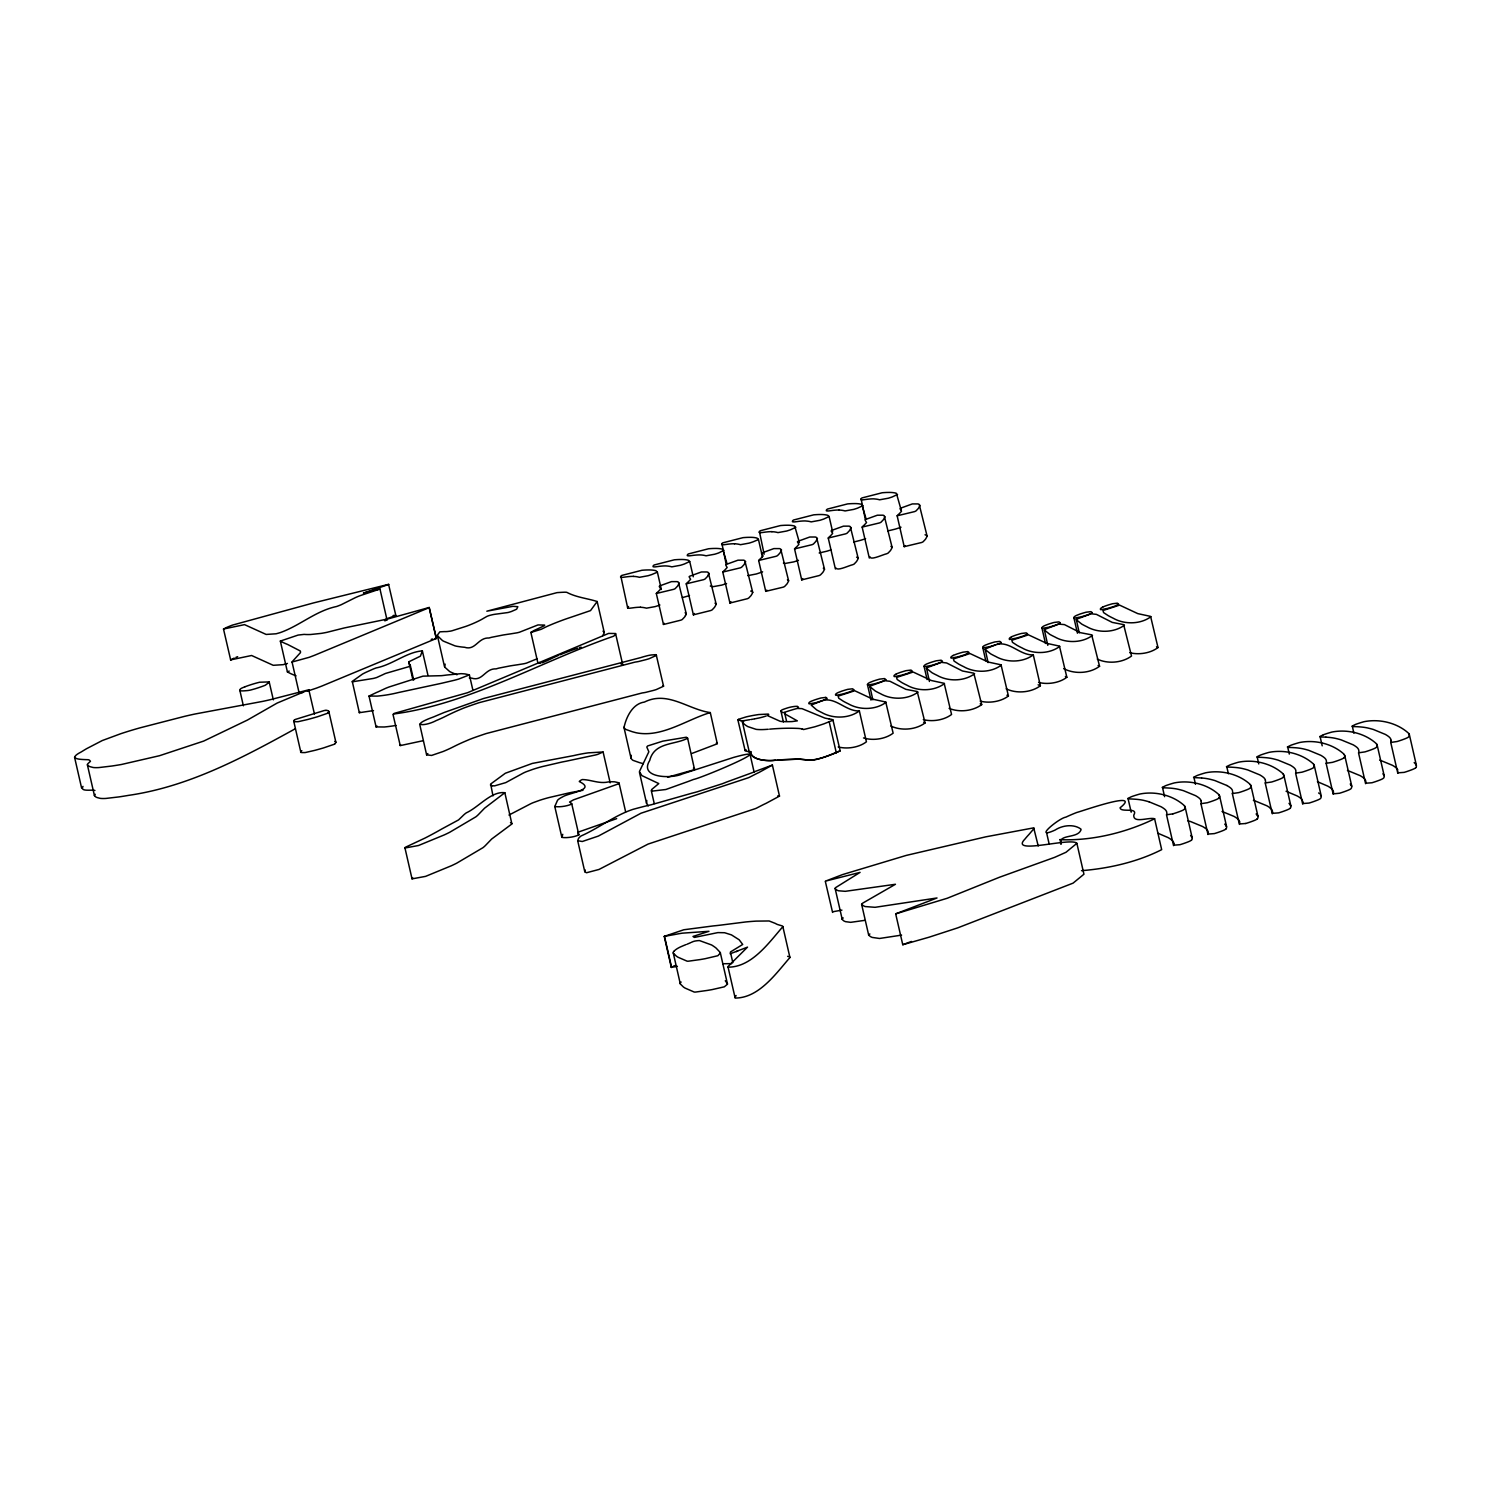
<?xml version="1.0" encoding="UTF-8"?>
<svg xmlns="http://www.w3.org/2000/svg" width="1491" height="1491" viewBox="0 0 1491 1491"><rect width="100%" height="100%" fill="white"/><g stroke="black" fill="none" stroke-linecap="round" stroke-linejoin="round"><path stroke-width="1.5" d="M87.354 764.753L87.578 764.1A17.967 4.678 -12.9 0 1 88.677 762.963L90.466 761.267L89.46 760.168A37.499 9.766 -12.9 0 0 88.304 759.72C81.576 759.422 66.163 759.646 81.353 751.874A218.916 57.031 -12.9 0 1 86.553 748.706L102.283 740.542L120.696 733.74A135.681 35.337 -12.9 0 1 129.605 730.888L132.457 730.031A112.626 29.335 -12.9 0 1 140.266 727.776L184.586 716.351A111.844 29.13 -12.9 0 1 195.153 713.984L262.565 701.404A90.28 23.521 -12.9 0 0 270.579 699.614L308.898 689.755L277.158 703.062L247.431 720.06L203.633 741.102L159.5 755.713L121.423 764.492A118.441 30.864 -12.9 0 1 111.918 766.02L98.928 767.567A22.272 5.796 -12.9 0 1 96.02 767.66L95.2 767.641A17.24 4.492 -12.9 0 1 93.057 767.474L90.112 766.691A45.252 11.798 -12.9 0 1 88.659 766.02L87.41 764.939L94.436 795.616L95.722 796.884A45.252 11.798 -12.9 0 0 97.176 797.573L100.121 798.337A17.24 4.492 -12.9 0 0 102.264 798.505L103.084 798.524A22.272 5.796 -12.9 0 0 105.991 798.43L119 796.902A118.441 30.864 -12.9 0 0 128.506 795.374C188.872 786.652 242.753 757.67 295.311 728.745M94.436 795.616L94.641 794.964A17.967 4.678 -12.9 0 1 95.256 794.274M571.724 803.798L578.843 834.885C574.762 836.954 566.487 838.24 561.865 837.364L554.782 806.501L557.522 800.313A21.88 5.703 -12.9 0 1 558.734 799.195L559.293 798.785A19.644 5.125 -12.9 0 1 562.554 796.921C568.891 792.634 596.81 789.95 579.347 781.601A4.473 1.174 -12.9 0 1 579.626 781.098L580.67 780.352A10.791 2.814 -12.9 0 1 582.254 779.551C590.939 779.644 599.121 784.024 608.216 781.955A16.233 4.231 -12.9 0 1 610.9 781.787L611.869 781.769A27.807 7.25 -12.9 0 1 614.777 781.843L618.84 782.775A9.058 2.367 -12.9 0 1 618.989 783.67L573.513 799.847L569.562 802.046L571.034 803.053A14.109 3.672 -12.9 0 1 571.761 804.003C567.68 806.072 559.423 807.376 554.782 806.501M768.256 729.267L764.846 729.49A31.274 8.145 -12.9 0 1 756.142 729.36L747.83 726.602A150.442 39.195 -12.9 0 1 744.177 724.104L742.369 721.849L744.121 720.656A7.194 1.864 -12.9 0 1 745.295 720.433L745.612 720.377A50.899 13.251 -12.9 0 1 747.587 720.041L749.787 719.687M775.32 760.13C768.163 761.789 749.172 759.553 750.849 751.576M685.506 615.503A63.442 16.531 -12.9 0 0 684.686 616.939L682.263 619.492A7.865 2.05 -12.9 0 1 680.847 620.163L663.476 624.487L656.32 593.493L657.419 592.262A61.597 16.047 -12.9 0 0 658.426 591.424L660.699 588.964L659.227 586.448A4.883 1.267 -12.9 0 1 659.861 585.833L671.509 581.62L677.156 581.62A22.402 5.834 -12.9 0 1 678.386 582.124L686.289 613.845L685.506 615.503M663.402 624.356L664.259 623.313M693.39 614.832L686.233 583.838L687.332 582.608A61.597 16.047 -12.9 0 0 688.339 581.788L690.594 579.309L689.122 576.793A4.883 1.267 -12.9 0 1 689.755 576.197L701.422 571.966L707.051 571.966A22.402 5.834 -12.9 0 1 708.281 572.469L716.183 604.19L715.419 605.849A63.442 16.531 -12.9 0 0 714.58 607.284L712.158 609.856A7.865 2.05 -12.9 0 1 710.76 610.527L693.39 614.832L694.396 613.491M729.938 603.035L722.781 572.059L723.88 570.829A61.597 16.047 -12.9 0 0 724.887 569.991L727.142 567.531L725.688 564.996A4.883 1.267 -12.9 0 1 726.303 564.399L737.97 560.187L743.599 560.169A22.402 5.834 -12.9 0 1 744.829 560.672L752.731 592.412L751.967 594.07A63.442 16.531 -12.9 0 0 751.129 595.487L748.706 598.059A7.865 2.05 -12.9 0 1 747.308 598.73L729.938 603.035L730.944 601.693M758.751 560.597L759.758 559.255A61.597 16.047 -12.9 0 0 760.783 558.417L763.038 555.957L761.566 553.422A4.883 1.267 -12.9 0 1 762.199 552.826L773.848 548.595L779.495 548.595A22.402 5.834 -12.9 0 1 780.725 549.098L788.627 580.819L787.863 582.478A63.442 16.531 -12.9 0 0 787.024 583.913L784.601 586.485A7.865 2.05 -12.9 0 1 783.185 587.156L765.74 591.349L758.658 560.467L776.121 556.273A7.865 2.05 -12.9 0 0 777.519 555.603L779.942 553.049A63.442 16.531 -12.9 0 1 780.762 551.614L781.545 549.955M765.74 591.349L766.84 590.119M801.711 579.887L794.554 548.893L795.654 547.663A61.597 16.047 -12.9 0 0 796.66 546.843L798.915 544.364L797.443 541.848A4.883 1.267 -12.9 0 1 798.076 541.252L809.743 537.021L815.372 537.021A22.402 5.834 -12.9 0 1 816.602 537.524L824.504 569.245L823.74 570.904A63.442 16.531 -12.9 0 0 822.902 572.339L820.479 574.892A7.865 2.05 -12.9 0 1 819.081 575.582L801.711 579.887L802.717 578.545M835.407 569.003L828.25 538.027L829.35 536.797A61.597 16.047 -12.9 0 0 830.357 535.959L832.612 533.498L831.139 530.982A4.883 1.267 -12.9 0 1 831.773 530.367L843.44 526.155L849.069 526.137A22.402 5.834 -12.9 0 1 850.299 526.64L858.201 558.38L857.437 560.038A63.442 16.531 -12.9 0 0 856.598 561.455L854.175 564.027A7.865 2.05 -12.9 0 1 852.777 564.698C848.342 565.704 837.551 571.202 835.948 568.034M869.309 558.063L862.152 527.087L863.252 525.857A61.597 16.047 -12.9 0 0 864.258 525.018L866.532 522.558L865.06 520.042A4.883 1.267 -12.9 0 1 865.693 519.427L877.342 515.215L882.989 515.196A22.402 5.834 -12.9 0 1 884.2 515.7L892.121 547.439L891.338 549.098A63.442 16.531 -12.9 0 0 890.518 550.514L888.096 553.086A7.865 2.05 -12.9 0 1 886.679 553.757C882.616 554.689 870.427 560.579 870.092 556.907M897.153 515.793L898.253 514.563A61.597 16.047 -12.9 0 0 899.259 513.743L901.515 511.264L900.042 508.748A4.883 1.267 -12.9 0 1 900.676 508.151L912.343 503.921L917.971 503.921A22.402 5.834 -12.9 0 1 919.202 504.424L927.104 536.145L926.34 537.804A63.442 16.531 -12.9 0 0 925.501 539.239L923.078 541.792A7.865 2.05 -12.9 0 1 921.68 542.482L904.217 546.657L897.153 515.793L914.598 511.599A7.865 2.05 -12.9 0 0 915.996 510.928L918.419 508.356A63.442 16.531 -12.9 0 1 919.257 506.94L920.022 505.281M904.217 546.657L905.093 545.613M373.477 710.592L359.331 712.698L352.267 681.387L362.518 674.062A47.358 12.338 -12.9 0 1 366.078 672.255L372.899 669.198A29.671 7.735 -12.9 0 1 376.105 667.949C392.245 664.893 406.633 652.014 422.363 650.896L427.917 675.143M359.331 712.698L359.76 711.673M640.478 607.228A20.371 5.312 -12.9 0 0 632.762 607.843L630.413 608.142A5.293 1.379 -12.9 0 1 628.922 608.216L628.587 608.198A3.672 0.951 -12.9 0 1 627.674 607.918L620.834 576.197A9.226 2.404 -12.9 0 1 621.803 575.433L641.913 570.27A39.437 10.269 -12.9 0 1 646.591 569.972L649.237 569.935A27.677 7.213 -12.9 0 1 653.039 570.158L654.829 570.438A19.29 5.032 -12.9 0 1 656.17 570.848L657.084 572.302L651.94 574.482A42.456 11.052 -12.9 0 1 648.063 575.731L639.378 577.315A36.66 9.542 -12.9 0 0 636.992 576.756A27.36 7.12 -12.9 0 0 634.775 576.477L633.321 576.402M689.718 561.511L688.581 560.392A19.29 5.032 -12.9 0 0 687.239 559.982L685.45 559.684A27.677 7.213 -12.9 0 0 681.648 559.479L679.001 559.516A39.437 10.269 -12.9 0 0 674.323 559.815L654.214 564.977A9.226 2.404 -12.9 0 0 653.244 565.741L653.021 566.599A3.672 0.951 -12.9 0 0 653.934 566.878L654.269 566.897A5.293 1.379 -12.9 0 0 655.76 566.822L658.109 566.505A20.371 5.312 -12.9 0 1 665.825 565.909L667.185 566.021A27.36 7.12 -12.9 0 1 669.403 566.3A36.66 9.542 -12.9 0 1 671.789 566.86L680.474 565.275A42.456 11.052 -12.9 0 0 684.35 564.008L689.718 561.511L693.259 576.793M723.974 550.309L718.587 552.975A42.456 11.052 -12.9 0 1 714.711 554.223L706.026 555.808A36.66 9.542 -12.9 0 0 703.64 555.267A27.36 7.12 -12.9 0 0 701.422 554.987L699.969 554.913A20.371 5.312 -12.9 0 0 692.346 555.472L689.998 555.77A5.293 1.379 -12.9 0 1 688.507 555.845L688.171 555.826A3.672 0.951 -12.9 0 1 687.258 555.547L687.481 554.708A9.226 2.404 -12.9 0 1 688.451 553.925L708.56 548.763A39.437 10.269 -12.9 0 1 713.257 548.464L715.885 548.427A27.677 7.213 -12.9 0 1 719.687 548.651L721.495 548.93A19.29 5.032 -12.9 0 1 722.818 549.34L726.993 563.542M726.154 564.101L721.924 543.581A9.226 2.404 -12.9 0 1 722.893 542.817L743.003 537.655A39.437 10.269 -12.9 0 1 747.699 537.356L750.327 537.319A27.677 7.213 -12.9 0 1 754.129 537.524L755.918 537.822A19.29 5.032 -12.9 0 1 757.26 538.232L758.192 539.686L753.03 541.848A42.456 11.052 -12.9 0 1 749.153 543.115L740.468 544.7A36.66 9.542 -12.9 0 0 738.082 544.14A27.36 7.12 -12.9 0 0 735.864 543.861L734.411 543.786M799.418 542.538L794.74 526.137A19.29 5.032 -12.9 0 0 793.398 525.727L791.609 525.447A27.677 7.213 -12.9 0 0 787.807 525.223L785.161 525.261A39.437 10.269 -12.9 0 0 780.483 525.559L760.373 530.721A9.226 2.404 -12.9 0 0 759.404 531.504L764.138 554.223M829.108 516.538L827.952 515.42A19.29 5.032 -12.9 0 0 826.629 515.01L824.84 514.73A27.677 7.213 -12.9 0 0 821.019 514.507L818.391 514.544A39.437 10.269 -12.9 0 0 813.695 514.842L793.585 520.005A9.226 2.404 -12.9 0 0 792.634 520.769L792.411 521.626A3.672 0.951 -12.9 0 0 793.305 521.906L793.659 521.925A5.293 1.379 -12.9 0 0 795.132 521.85L797.499 521.533A20.371 5.312 -12.9 0 1 805.196 520.937L806.556 521.067A27.36 7.12 -12.9 0 1 808.774 521.328A36.66 9.542 -12.9 0 1 811.16 521.887L819.845 520.303A42.456 11.052 -12.9 0 0 823.722 519.054L829.108 516.538L832.649 531.821M866.029 518.682L861.854 504.48A19.29 5.032 -12.9 0 0 860.512 504.088L858.723 503.79A27.677 7.213 -12.9 0 0 854.921 503.585L852.293 503.623A39.437 10.269 -12.9 0 0 847.596 503.902L827.486 509.065A9.226 2.404 -12.9 0 0 826.517 509.847L826.294 510.686A3.672 0.951 -12.9 0 0 827.207 510.966L827.542 510.984A5.293 1.379 -12.9 0 0 829.033 510.91L831.382 510.593A20.371 5.312 -12.9 0 1 839.098 509.997M901.086 509.736L896.408 493.335A19.29 5.032 -12.9 0 0 895.066 492.925L893.277 492.645A27.677 7.213 -12.9 0 0 889.475 492.421L886.847 492.459A39.437 10.269 -12.9 0 0 882.15 492.757L862.04 497.919A9.226 2.404 -12.9 0 0 861.071 498.702L865.302 519.222M840.178 750.868C831.158 755.098 819.845 759.273 810.135 760.205C819.137 760.578 837.867 751.389 840.178 750.868L832.91 719.836A23.539 6.132 -12.9 0 0 830.133 719.091L829.033 718.886M243.368 705.802L239.827 690.203A17.967 4.678 -12.9 0 1 239.921 689.867L240.256 689.215A6.691 1.752 -12.9 0 1 241.579 688.208L244.953 686.736M664.24 936.385L674.417 934.577A45.177 11.779 -12.9 0 1 682.375 933.161L708.971 931.297L692.998 936.46L694.433 937.41L717.879 932.602L724.626 932.732L731.466 934.894L739.182 939.796L742.704 944.455L730.497 951.948L730.18 953.793L747.531 947.12L727.943 966.615L735.156 998.057C758.9 998.075 775.935 973.586 789.932 957.52L782.868 926.656A9.785 2.553 -12.9 0 0 781.34 925.65L777.426 924.476A67.915 17.687 -12.9 0 1 775.413 923.451L769.114 920.972L756.142 921.121A107.52 28.012 -12.9 0 0 745.854 921.941L723.377 924.774A99.207 25.85 -12.9 0 1 713.201 925.93L683.791 929.769L664.24 936.385L671.304 967.398L677.417 966.317M671.304 967.398L672.385 966.615M782.868 926.656C768.871 942.703 751.818 967.212 728.074 967.174M412.895 679.821L408.832 661.799L420.387 656.17L422.363 650.896M94.921 790.435C91.827 789.41 79.414 792.112 82.993 786.391M710.294 712.586C686.922 719.463 661.874 737.933 636.303 732.789A290.447 75.668 -12.9 0 1 632.147 731.671L625.978 729.49A27.938 7.269 -12.9 0 1 625.232 728.931L624.431 728.13A28.049 7.306 -12.9 0 1 624.021 727.515C626.145 717.283 632.538 703.677 644.41 702.075C667.726 690.408 687.891 709.399 710.294 712.586L717.301 743.785L691.824 753.477M872.831 699.819L869.849 686.233L884.759 680.697L889.978 681.275L905.838 689.327L917.207 691.526L925.091 722.93C916.089 729.695 901.589 731.13 890.891 726.042M929.433 681.48L926.451 667.893L941.361 662.358L946.599 662.955L962.44 670.987L973.809 673.187L981.693 704.609C973.194 711.002 959.458 712.717 949.096 708.337M988.104 662.619L985.141 649.032L995.559 644.802M1047.8 645.342L1044.315 629.556L1058.759 624.133L1064.444 624.599L1080.285 632.65L1091.673 634.849L1099.557 666.272C1089.996 673.447 1074.694 674.454 1063.661 668.62M1079.242 632.892L1076.278 619.305L1091.188 613.789L1096.407 614.367L1112.249 622.399L1123.636 624.617L1131.52 656.021C1122.499 662.787 1107.999 664.222 1097.301 659.115M615.653 633.824L615.075 634.942A15.655 4.082 -12.9 0 1 613.435 636.266C540.338 661.613 469.106 704.218 393.307 714.04A4.958 1.286 -12.9 0 1 394.295 713.369L467.634 692.681L608.608 633.414L615.559 633.526L622.735 664.688M687.631 738.213C675.013 745.071 654.325 741.884 649.722 760.485C638.502 778.265 671.901 778.842 682.095 774.034L733.516 757.447C783.781 743.487 701.422 778.078 693.613 779.42A109.477 28.515 -12.9 0 0 688.674 781.303L665.862 789.503L652.219 791.106L651.735 789.466L658.78 783.576L641.875 775.6L639.415 771.592L648.846 751.781L646.796 747.01L647.616 745.966L662.805 741.139L686.345 737.225L687.631 738.213L694.564 769.636L667.577 777.24M646.777 800.481L646.554 803.314L648.212 805.941M860.754 499.261L860.847 499.541A3.672 0.951 -12.9 0 0 861.761 499.82L862.096 499.839A5.293 1.379 -12.9 0 0 863.587 499.765L865.954 499.448A20.371 5.312 -12.9 0 1 873.651 498.851L875.012 498.982A27.36 7.12 -12.9 0 1 877.23 499.261A36.66 9.542 -12.9 0 1 879.615 499.802L888.301 498.218A42.456 11.052 -12.9 0 0 892.177 496.969L897.545 494.453M656.487 655.369L649.107 658.724A49.669 12.934 -12.9 0 1 646.218 659.581L638.558 661.519A13.4 3.485 -12.9 0 1 635.147 662.079L479.058 702.69A176.124 45.886 -12.9 0 0 469.516 705.951L465.844 707.274A48.141 12.543 -12.9 0 0 462.583 708.523L456.619 711.058A135.532 35.299 -12.9 0 0 451.661 713.332A104.705 27.267 -12.9 0 0 448.549 714.823L444.467 716.854A70.152 18.265 -12.9 0 1 436.099 720.619C423.891 727.086 409.224 725.632 433.434 716.985A523.993 136.501 -12.9 0 1 444.15 712.493L483.569 698.496L640.925 657.55A25.31 6.598 -12.9 0 1 643.702 656.692L647.579 655.667A12.934 3.373 -12.9 0 1 651.25 654.978L655.518 654.679A3.933 1.025 -12.9 0 1 656.245 654.884L663.551 686.233L656.189 689.606A49.669 12.934 -12.9 0 1 653.282 690.463L645.622 692.383A13.4 3.485 -12.9 0 1 642.211 692.942L486.122 733.572A176.124 45.886 -12.9 0 0 476.58 736.834L472.908 738.138A48.141 12.543 -12.9 0 0 469.665 739.387L463.701 741.94A135.532 35.299 -12.9 0 0 458.725 744.195A104.705 27.267 -12.9 0 0 455.631 745.686L451.531 747.736A70.152 18.265 -12.9 0 1 443.162 751.483L431.589 755.434L426.612 754.837L419.661 724.104M833.096 720.153L823.889 723.862A126.325 32.914 -12.9 0 1 814.738 726.807L803.779 729.49M631.289 755.285L631.084 758.379A28.049 7.306 -12.9 0 0 631.494 758.994L632.296 759.795A27.938 7.269 -12.9 0 0 633.041 760.354L639.21 762.535A290.447 75.668 -12.9 0 0 643.385 763.672M388.797 584.416L363.375 593.157A64.15 16.718 -12.9 0 1 367.066 592.076L368.37 591.722A68.418 17.817 -12.9 0 1 372.508 590.622L379.981 589.02L360.263 595.617A27.453 7.157 -12.9 0 0 355.119 597.761L341.234 604.712A34.2 8.909 -12.9 0 1 336.575 606.502C315.757 610.863 299.915 625.624 280.345 632.575A36.623 9.542 -12.9 0 1 276.077 633.787L266.144 634.439L244.543 624.636L223.501 629.016L227.154 627.226A48.476 12.636 -12.9 0 1 232.484 625.102L313.296 602.979L388.573 584.342L395.823 615.429L386.001 619.082M1034.176 828.344L1028.92 834.513A276.059 71.922 -12.9 0 0 1024.895 839.135C1008.848 855.536 1071.228 836.898 1076.875 843.328L1083.938 874.211L1073.073 883.138L957.707 927.868L929.042 937.205L902.763 944.716L895.681 913.853L937.019 897.973L875.068 907.311L865.115 906.547A88.137 22.961 -12.9 0 1 863.289 905.671L861.612 904.31L862.767 903.099L895.457 884.275L845.267 891.32L838.482 890.779A49.949 13.009 -12.9 0 1 836.675 889.959L835.146 888.561A9.17 2.386 -12.9 0 1 835.445 887.723L860.083 872.384L825.436 881.144L842.62 874.565L906.286 855.405L985.849 836.824L1033.71 827.859L1038.221 845.975M735.026 997.479L736.069 995.503M1302.873 803.519L1309.079 803.071A33.678 8.778 -12.9 0 0 1317.597 800.071L1318.827 799.53A6.821 1.771 -12.9 0 0 1320.523 798.468L1320.616 798.375A28.105 7.325 -12.9 0 0 1320.616 795.299M1333.345 793.846L1339.589 793.231A33.678 8.778 -12.9 0 0 1348.125 790.23L1349.336 789.69A6.821 1.771 -12.9 0 0 1351.051 788.627L1351.126 788.515A28.105 7.325 -12.9 0 0 1351.144 785.44M395.823 615.429L393.158 615.485M396.01 725.427A37.536 9.785 -12.9 0 1 390.884 726.229L389.17 726.452A48.532 12.636 -12.9 0 1 384.231 726.993L376.086 726.918L369.022 696.055L376.44 692.532A29.652 7.716 -12.9 0 0 379.497 691.19L385.74 688.302A33.193 8.648 -12.9 0 1 389.263 686.922L422.997 676.15L441.355 675.684A39.381 10.251 -12.9 0 0 446.517 675.05L460.98 673.671A64.803 16.886 -12.9 0 1 465.155 673.951L469.385 674.883L472.927 690.314M376.086 726.918L377.093 726.098M901.589 935.118L879.522 938.473L872.179 937.41A88.137 22.961 -12.9 0 1 870.371 936.534L868.694 935.174L869.849 933.962M1415.76 767.679L1415.649 767.772A6.821 1.771 -12.9 0 1 1413.971 768.834L1412.741 769.375A33.678 8.778 -12.9 0 1 1404.187 772.375L1398.018 772.823A51.011 13.289 -12.9 0 0 1398.129 772.021M795.877 527.274L790.51 529.771A42.456 11.052 -12.9 0 1 786.633 531.038L777.948 532.604A36.66 9.542 -12.9 0 0 775.562 532.063A27.36 7.12 -12.9 0 0 773.344 531.784L771.891 531.709M862.991 505.617L857.623 508.114A42.456 11.052 -12.9 0 1 853.747 509.382L845.062 510.947A36.66 9.542 -12.9 0 0 842.676 510.407A27.36 7.12 -12.9 0 0 840.458 510.127L839.004 510.052M585.162 869.924L584.882 871.974L586.559 872.738L598.991 869.458L648.1 844.074L754.949 808.774A9.002 2.348 -12.9 0 0 756.403 808.197L762.516 805.047A59.211 15.432 -12.9 0 1 766.094 803.332L779.495 796.119L772.394 765.069L755.266 771.425A34.461 8.983 -12.9 0 1 752.042 772.767L726.378 782.123A44.786 11.667 -12.9 0 1 722.166 783.781L697.21 791.796A51.868 13.512 -12.9 0 1 691.749 793.249L651.157 804.786A62.957 16.401 -12.9 0 0 643.926 806.463L639.453 807.619A127.741 33.268 -12.9 0 0 632.948 809.371C614.534 815.428 599.047 828.045 581.099 835.948A33.846 8.816 -12.9 0 0 578.564 838.371L577.688 840.7L584.752 871.583M562.759 834.308L561.865 837.364M1191.514 840.011L1191.402 840.123A6.821 1.771 -12.9 0 1 1189.725 841.185L1188.495 841.725A33.678 8.778 -12.9 0 1 1179.94 844.707L1173.771 845.173A51.011 13.289 -12.9 0 0 1173.79 843.533M1225.956 828.903L1225.844 829.015A6.821 1.771 -12.9 0 1 1224.167 830.077L1222.937 830.617A33.678 8.778 -12.9 0 1 1214.382 833.599L1208.213 834.065A51.011 13.289 -12.9 0 0 1208.232 832.425L1208.101 831.736A66.405 17.296 -12.9 0 0 1205.995 828.754L1204.933 827.99A193.905 50.508 -12.9 0 0 1202.603 826.517L1190.638 821.578A193.905 50.508 -12.9 0 0 1187.656 820.74M1245.805 823.498L1239.599 823.945A51.011 13.289 -12.9 0 0 1239.617 822.286L1239.506 821.597M1290.218 808.178L1290.125 808.271A6.821 1.771 -12.9 0 1 1288.448 809.333L1287.218 809.874A33.678 8.778 -12.9 0 1 1278.663 812.875L1272.494 813.322A51.011 13.289 -12.9 0 0 1272.494 811.682L1272.382 810.992A66.405 17.296 -12.9 0 0 1270.276 808.029M1383.555 774.985A28.105 7.325 -12.9 0 1 1383.685 778.041L1383.443 778.172A6.821 1.771 -12.9 0 1 1381.766 779.234L1380.536 779.774A33.678 8.778 -12.9 0 1 1371.981 782.756L1365.812 783.222A51.011 13.289 -12.9 0 0 1365.812 781.582L1365.7 780.893A66.405 17.296 -12.9 0 0 1363.594 777.911L1362.532 777.146A193.905 50.508 -12.9 0 0 1360.202 775.674L1348.218 770.735A193.905 50.508 -12.9 0 0 1347.454 770.512M1397.812 773.307L1390.749 742.443A44.078 11.481 -12.9 0 0 1390.917 740.319M1076.875 843.328L1066.009 852.274L1054.752 857.306L999.38 877.286L947.251 898.253L895.681 913.853M296.057 675.852L294.678 675.311A303.474 79.06 -12.9 0 1 290.521 673.541L287.409 671.938L280.345 641.074L298.107 635.073L304.145 634.383A28.478 7.418 -12.9 0 0 306.829 634.532A32.821 8.555 -12.9 0 0 310.687 634.495L321.124 633.395A37.405 9.747 -12.9 0 0 326.995 632.314L342.035 628.512A18.6 4.846 -12.9 0 1 345.987 627.599L387.772 618.97L429.184 607.489L436.378 638.465L321.944 686.028A223.93 58.335 -12.9 0 1 316.26 688.19L307.221 691.19M287.409 671.938L289.198 671.062M540.599 663.234L537.953 663.327L539.034 662.451M492.981 795.877L490.669 784.024L505.337 773.251L532.287 763.429L573.569 755.62A44.842 11.686 -12.9 0 1 588.181 752.862L603.11 751.967L597.723 754.371A23.111 6.02 -12.9 0 1 595.412 755.005L565.648 761.323A64.467 16.792 -12.9 0 0 561.697 762.087L541.792 766.709A45.96 11.965 -12.9 0 0 532.902 769.337L526.155 771.779A22.794 5.945 -12.9 0 0 523.416 773.009L505.766 782.607L494.621 785.85A12.524 3.262 -12.9 0 1 492.384 785.738M445.138 664.11L444.691 667.073L449.574 671.472A70.096 18.265 -12.9 0 0 451.083 672.255L457.01 674.752M708.355 574.986L709.12 573.327M740.487 720.563L739.275 720.265A33.398 8.704 -12.9 0 1 738.343 719.985L738.418 719.333M744.904 750.495L746.245 749.954M602.662 635.688L604.321 632.762L597.164 601.525C587.752 598.431 576.346 597.444 566.748 592.318A11.425 2.982 -12.9 0 0 564.567 592.207L562.014 592.318A99.897 26.018 -12.9 0 0 557.019 592.635L486.83 611.198L512.997 606.315L517.843 606.688L516.65 609.204L511.469 611.478A17.706 4.603 -12.9 0 1 508.021 612.521L496.95 614.012A13.065 3.411 -12.9 0 0 492.291 614.758L489.533 615.448A7.38 1.92 -12.9 0 0 486.998 616.361L483.811 618.169A47.041 12.263 -12.9 0 1 477.101 621.728L476.114 622.194A66.834 17.407 -12.9 0 1 471.92 624.039L468.919 625.251A35.188 9.17 -12.9 0 1 465.341 626.555L452.183 630.73A6.523 1.696 -12.9 0 1 450.282 631.159L447.375 631.532A12.748 3.317 -12.9 0 1 444.448 631.606L439.864 631.83L437.329 635.222L444.486 666.589M673.783 951.407L673.615 951.612A15.637 4.082 -12.9 0 0 673.187 952.637L680.306 983.93L683.437 987.023A253.433 66.014 -12.9 0 0 685.077 988.086L694.191 992.037A6.896 1.789 -12.9 0 0 695.626 992.055L707.237 990.434A108.47 28.254 -12.9 0 0 712.232 989.577L724.328 986.818L727.496 984.172L720.265 952.488L716.053 948.034A328.56 85.583 -12.9 0 0 711.617 944.977L699.503 940.579A8.014 2.087 -12.9 0 0 698.198 940.635A11.443 2.982 -12.9 0 0 697.043 940.746L695.384 940.989A3.988 1.044 -12.9 0 0 693.035 941.622L691.414 942.331M1184.432 809.147L1184.339 809.259A6.821 1.771 -12.9 0 1 1182.661 810.321L1181.431 810.862A33.678 8.778 -12.9 0 1 1172.877 813.844M1218.781 798.132L1218.874 798.039A6.821 1.771 -12.9 0 1 1217.085 799.213L1215.855 799.754A33.678 8.778 -12.9 0 1 1207.319 802.736L1200.945 803.686A44.078 11.481 -12.9 0 0 1201.112 801.562L1201.038 800.872M1257.248 818.876L1257.342 818.783A6.821 1.771 -12.9 0 1 1255.552 819.957L1254.322 820.497A33.678 8.778 -12.9 0 1 1245.786 823.479M1313.534 767.492L1313.441 767.604A6.821 1.771 -12.9 0 1 1311.763 768.666L1310.533 769.207A33.678 8.778 -12.9 0 1 1301.978 772.189L1295.604 773.139L1302.668 804.003M1344.062 757.652L1343.969 757.745A6.821 1.771 -12.9 0 1 1342.273 758.826L1341.043 759.366A33.678 8.778 -12.9 0 1 1332.488 762.348L1326.114 763.28L1333.196 794.163M1376.473 747.196L1376.379 747.289A6.821 1.771 -12.9 0 1 1374.683 748.37L1373.453 748.911A33.678 8.778 -12.9 0 1 1364.917 751.893L1358.525 752.825L1365.607 783.707M843.198 917.916L842.508 918.586A9.17 2.386 -12.9 0 0 842.229 919.425L843.738 920.842A49.949 13.009 -12.9 0 0 845.546 921.662L850.69 922.333L864.482 920.394M832.761 911.765L841.912 910.125M328.15 712.698L328.001 712.81A6.076 1.584 -12.9 0 1 326.902 713.499L317.583 716.724A107.128 27.9 -12.9 0 1 307.873 719.445L298.48 721.625A4.697 1.23 -12.9 0 1 297.343 721.719L295.255 721.719A4.846 1.267 -12.9 0 1 293.839 721.364A6.933 1.808 -12.9 0 1 294.603 719.892M300.604 752.34A8.648 2.255 -12.9 0 0 303.586 752.564L304.425 752.582A4.697 1.23 -12.9 0 0 305.543 752.489L314.936 750.327A109.197 28.441 -12.9 0 0 323.472 747.942L333.984 744.363A6.076 1.584 -12.9 0 0 335.084 743.692L335.214 743.562M786.577 721.29L784.564 712.474L785.459 714.226L797.331 720.861L792.075 721.569A72.015 18.768 -12.9 0 1 785.105 721.663L782.719 721.588A22.365 5.834 -12.9 0 1 780.166 721.29L767.511 715.605A4.063 1.062 -12.9 0 0 768.256 715.158A4.995 1.305 -12.9 0 0 768.238 714.077L758.733 714.543A53.266 13.866 -12.9 0 0 751.688 715.717L747.811 716.519A10.381 2.702 -12.9 0 0 745.649 717.059L738.846 719.184M412.765 877.882L412.429 878.143A6.225 1.621 -12.9 0 0 412.038 878.87L425.587 876.373L451.438 865.731A103.401 26.931 -12.9 0 0 456.712 863.177L482.972 847.671A60.33 15.711 -12.9 0 0 485.619 845.304L491.657 839.042L511.898 823.964L504.834 792.727C491.247 790.957 478.835 807.134 466.292 812.856A49.483 12.897 -12.9 0 0 464.689 814.086A58.988 15.357 -12.9 0 0 463.906 814.776A50.247 13.084 -12.9 0 0 462.62 816.024L458.557 819.92L441.616 829.071A285.321 74.326 -12.9 0 1 437.143 831.605A347.999 90.653 -12.9 0 1 425.196 837.979L405.366 847.279A6.225 1.621 -12.9 0 0 404.974 848.006L412.038 878.87M287.428 663.439A36.623 9.542 -12.9 0 1 283.141 664.669L273.226 665.303L251.606 655.5L230.565 659.898L234.236 658.09M429.296 607.601L314.881 655.145A223.93 58.335 -12.9 0 1 309.196 657.307L291.845 662.079L300.436 652.667A35.15 9.151 -12.9 0 0 300.231 650.952L287.614 644.447A303.474 79.06 -12.9 0 1 283.439 642.658L280.345 641.074M1060.865 844.092C1057.79 834.047 1076.502 838.632 1080.584 830.729A23.278 6.057 -12.9 0 0 1080.956 829.126C1073.949 823.796 1062.431 825.194 1055.181 830.021C1032.089 840.458 1058.927 818.037 1065.841 817.161A73.003 19.01 -12.9 0 1 1076.8 812.465C1081.534 811.365 1143.075 789.447 1120.095 807.768C1120.542 813.042 1138.826 806.65 1133.775 815.148C1133.067 823.852 1149.095 816.919 1154.612 818.764L1161.675 849.646C1137.54 861.928 1108.875 868.508 1081.515 870.669M427.842 753.551L426.612 754.837M577.781 832.276L616.659 818.652M902.763 944.716L911.467 941.455M537.263 658.742L526.547 663.085A10.642 2.777 -12.9 0 1 523.807 663.756L517.47 664.781A158.941 41.394 -12.9 0 0 510.22 665.881L498.553 668.173A52.241 13.605 -12.9 0 0 496.093 668.881C485.004 668.285 482.693 681.76 471.715 678.144A103.83 27.043 -12.9 0 1 469.292 677.92M548.148 660.215L546.079 661.165M896.333 673.913L899.874 672.553A33.678 8.778 -12.9 0 1 906.099 670.652L910.889 670.093A21.75 5.666 -12.9 0 1 912.194 671.118L907.889 673.261A62.473 16.271 -12.9 0 1 901.104 675.311L894.376 676.634A8.07 2.106 -12.9 0 1 896.426 673.913M953.178 655.425L956.737 654.064A33.678 8.778 -12.9 0 1 962.962 652.182L967.734 651.604A21.75 5.666 -12.9 0 1 969.038 652.629L964.752 654.773A62.473 16.271 -12.9 0 1 957.967 656.823L951.221 658.165A8.07 2.106 -12.9 0 1 953.289 655.444M1011.606 636.713L1015.147 635.352A33.678 8.778 -12.9 0 1 1021.391 633.47L1026.162 632.892A21.75 5.666 -12.9 0 1 1027.467 633.917M1102.762 606.986L1106.303 605.644A33.678 8.778 -12.9 0 1 1112.528 603.743L1117.318 603.184A21.75 5.666 -12.9 0 1 1118.604 604.209L1114.317 606.352A62.473 16.271 -12.9 0 1 1107.533 608.403L1100.787 609.726A8.07 2.106 -12.9 0 1 1102.855 607.005M736.368 951.612L737.71 950.997M750.402 751.744C751.65 761.062 769.542 761.342 778.134 759.907M545.016 661.631L542.109 662.787M558.696 655.313L555.211 656.804A37.461 9.766 -12.9 0 0 552.863 657.904L550.794 658.929A77.178 20.11 -12.9 0 1 549.117 659.749M673.503 966.131L675.032 965.497M687.016 944.213L687.985 943.822A29.298 7.623 -12.9 0 0 690.873 942.573M685.953 944.642L685.394 944.847A75.426 19.644 -12.9 0 0 683.679 945.536L680.269 947.009A24.993 6.504 -12.9 0 0 673.876 951.388M508.971 815.055L530.479 803.873A22.794 5.945 -12.9 0 1 533.238 802.643L539.966 800.201A45.96 11.965 -12.9 0 1 548.856 797.592L568.761 792.97A64.467 16.792 -12.9 0 1 572.712 792.187L582.981 790.286M762.609 571.817L760.093 572.73A42.456 11.052 -12.9 0 1 756.217 573.998L747.774 575.638M1323.356 734.765L1319.759 736.573L1321.492 737.001A51.011 13.289 -12.9 0 1 1325.928 737.169M900.993 527.218L899.241 527.833A42.456 11.052 -12.9 0 1 895.364 529.1L887.89 530.908M659.898 605.029L659.003 605.346A42.456 11.052 -12.9 0 1 655.127 606.613L646.442 608.179A36.66 9.542 -12.9 0 0 644.056 607.638A27.36 7.12 -12.9 0 0 641.838 607.359L640.385 607.284M726.564 583.521L725.651 583.838A42.456 11.052 -12.9 0 1 721.774 585.106L713.108 586.671A36.66 9.542 -12.9 0 0 710.704 586.131A27.36 7.12 -12.9 0 0 710.294 586.056M798.468 560.318L797.573 560.635A42.456 11.052 -12.9 0 1 793.697 561.902L785.011 563.468A36.66 9.542 -12.9 0 0 783.409 563.076M865.6 538.661L864.687 538.978A42.456 11.052 -12.9 0 1 860.81 540.245L853.653 542.053M384.79 620.834L387.026 619.976L379.981 589.02M825.753 697.415L820.963 697.993A33.678 8.778 -12.9 0 0 814.738 699.894L811.197 701.236A8.07 2.106 -12.9 0 0 809.203 703.92L815.968 702.652A62.473 16.271 -12.9 0 0 822.752 700.602L827.132 698.515A21.75 5.666 -12.9 0 0 825.772 697.415M766.225 715.997L765.983 716.071A25.832 6.728 -12.9 0 1 761.957 717.264A19.327 5.032 -12.9 0 1 759.199 717.954L754.986 718.792M579.421 647.69L581.099 647.15M996.901 644.392C1009.798 641.037 1020.068 655.5 1033.3 654.884L1040.383 685.748C1031.362 692.514 1016.862 693.949 1006.164 688.842M822.939 700.435C835.836 697.08 846.105 711.542 859.356 710.927L866.42 741.791C859.226 747.382 847.466 749.358 838.184 746.935M822.286 700.64L811.179 705.094L816.639 709.884A389.561 101.481 -12.9 0 0 821.69 712.493C833.096 719.035 849.218 718.569 859.356 710.927M1172.895 813.862L1166.502 814.794L1173.566 845.658M422.661 740.803L400.24 745.612L393.046 714.599M796.977 708.505L794.013 709.325A58.093 15.134 -12.9 0 0 786.95 711.505A6.989 1.826 -12.9 0 0 784.378 712.456L782.887 712.642A22.514 5.871 -12.9 0 1 782.477 712.418L781.228 711.356A28.124 7.325 -12.9 0 1 780.93 711.039L783.371 721.924M682.431 597.593L687.537 596.158A42.456 11.052 -12.9 0 0 689.494 595.524M301.76 692.663L303.027 692.364M431.197 639.341L432.614 639.005M384.548 620.293L386.784 619.883M754.334 718.923L753.794 719.016A66.815 17.407 -12.9 0 1 751.52 719.408L750.942 719.501M434.906 638.539L436.378 638.465M777.668 795.952L779.495 796.119M722.781 963.745L731.69 963.615M744.065 720.675L742.891 720.768A5.629 1.472 -12.9 0 1 741.12 720.693A17.724 4.622 -12.9 0 1 740.487 720.563M750.607 751.594L750.234 751.632A5.33 1.379 -12.9 0 1 748.501 751.632L746.525 751.184A27.975 7.287 -12.9 0 1 745.165 750.774L737.821 719.65M769.654 729.155L772.524 728.913A106.662 27.789 -12.9 0 1 796.287 728.354L796.902 728.372A26.558 6.915 -12.9 0 1 802.251 729.006M777.426 759.963L798.244 759.105L810.135 760.205L799.847 759.124L778.861 759.851M1408.976 733.647C1397.477 722.855 1379.529 718.587 1364.097 721.681A34.554 9.002 -12.9 0 0 1355.599 724.384L1351.983 726.173L1353.698 726.602A51.011 13.289 -12.9 0 1 1358.133 726.769L1359.96 726.9A66.405 17.296 -12.9 0 1 1367.732 727.981L1369.689 728.465A193.905 50.508 -12.9 0 1 1373.36 729.472L1385.344 734.411A184.549 48.066 -12.9 0 1 1388.065 736.144L1388.401 736.405A68.605 17.873 -12.9 0 1 1390.935 739.611L1390.991 740.3M1344.36 754.502C1332.861 743.711 1314.894 739.424 1299.481 742.537A34.554 9.002 -12.9 0 0 1290.964 745.22L1287.348 747.028L1289.081 747.457A51.011 13.289 -12.9 0 1 1293.517 747.625L1295.344 747.736A66.405 17.296 -12.9 0 1 1303.115 748.836L1305.072 749.302A193.905 50.508 -12.9 0 1 1308.744 750.327L1320.728 755.266A184.549 48.066 -12.9 0 1 1323.449 756.999L1323.784 757.26A68.605 17.873 -12.9 0 1 1326.3 760.447L1326.375 761.155A44.078 11.481 -12.9 0 1 1326.226 763.262M1313.832 764.343C1302.333 753.551 1284.385 749.283 1268.953 752.377A34.554 9.002 -12.9 0 0 1260.454 755.08L1256.838 756.869L1258.553 757.298A51.011 13.289 -12.9 0 1 1262.989 757.465L1264.815 757.596A66.405 17.296 -12.9 0 1 1272.587 758.677L1274.544 759.161A193.905 50.508 -12.9 0 1 1278.216 760.168L1290.2 765.107A184.549 48.066 -12.9 0 1 1292.921 766.84L1293.256 767.101A68.605 17.873 -12.9 0 1 1295.791 770.307M1283.453 774.146C1271.953 763.355 1253.987 759.087 1238.574 762.181A34.554 9.002 -12.9 0 0 1230.075 764.883L1226.441 766.672L1228.174 767.101A51.011 13.289 -12.9 0 1 1232.61 767.269L1234.436 767.399A66.405 17.296 -12.9 0 1 1242.208 768.48L1244.165 768.965A193.905 50.508 -12.9 0 1 1247.837 769.971L1259.82 774.91A184.549 48.066 -12.9 0 1 1262.542 776.643L1262.877 776.904A68.605 17.873 -12.9 0 1 1265.393 780.11M1250.576 784.751C1239.077 773.978 1221.11 769.691 1205.697 772.785A34.554 9.002 -12.9 0 0 1197.18 775.488L1193.564 777.296L1195.297 777.706A51.011 13.289 -12.9 0 1 1199.733 777.892L1201.56 778.004M1219.172 794.889C1207.673 784.098 1189.725 779.812 1174.293 782.924A34.554 9.002 -12.9 0 0 1165.794 785.608L1162.179 787.416L1163.893 787.844A51.011 13.289 -12.9 0 1 1168.329 788.012L1170.155 788.124A66.405 17.296 -12.9 0 1 1177.927 789.224L1179.884 789.708A193.905 50.508 -12.9 0 1 1183.556 790.715L1195.54 795.654A184.549 48.066 -12.9 0 1 1198.261 797.387L1198.596 797.648A68.605 17.873 -12.9 0 1 1201.131 800.835M1184.73 805.997C1173.231 795.206 1155.283 790.92 1139.851 794.032A34.554 9.002 -12.9 0 0 1131.352 796.734L1127.736 798.524L1129.451 798.952A51.011 13.289 -12.9 0 1 1133.887 799.12L1135.713 799.251A66.405 17.296 -12.9 0 1 1143.485 800.332L1145.442 800.816A193.905 50.508 -12.9 0 1 1149.114 801.823M819.174 552.975L826.927 551.185A42.456 11.052 -12.9 0 0 830.804 549.918M1325.946 737.15L1327.754 737.281A66.405 17.296 -12.9 0 1 1335.526 738.38L1337.483 738.846A193.905 50.508 -12.9 0 1 1341.155 739.871L1353.138 744.81A184.549 48.066 -12.9 0 1 1355.859 746.544L1356.195 746.805A68.605 17.873 -12.9 0 1 1358.711 749.992L1358.786 750.7A44.078 11.481 -12.9 0 1 1358.636 752.806M620.703 663.775L622.381 664.147M492.384 785.738L490.968 785.366A7.995 2.087 -12.9 0 1 490.446 784.844M828.791 718.848L827.207 718.569A49.352 12.86 -12.9 0 1 824.728 718.028L801.972 708.635L797.35 708.43L798.486 707.405A9.729 2.535 -12.9 0 0 797.555 706.604L797.163 706.492M716.295 743.133L717.357 743.45M1009.556 639.415L1016.396 638.111A62.473 16.271 -12.9 0 0 1023.18 636.061L1027.56 633.973M693.408 768.107L694.694 769.076M787.639 956.346L788.422 956.514A9.785 2.553 -12.9 0 1 789.932 957.52M1038.109 684.816L1040.383 685.748M1129.749 652.704C1139.031 655.108 1150.791 653.133 1157.985 647.541L1150.605 616.398L1137.801 613.621L1119.592 605.122L1102.949 610.527L1103.62 612.615L1108.204 615.634A389.561 101.481 -12.9 0 0 1113.255 618.243C1124.661 624.785 1140.783 624.319 1150.922 616.678M1038.593 682.412C1047.893 684.835 1059.654 682.841 1066.848 677.268L1059.449 646.106L1046.663 643.329L1028.436 634.831L1011.811 640.254L1012.482 642.341L1017.067 645.342A389.561 101.481 -12.9 0 0 1022.118 647.951C1033.524 654.512 1049.645 654.027 1059.766 646.404M980.183 701.124C989.465 703.547 1001.225 701.553 1008.419 695.98L1001.039 664.818L988.235 662.06L970.007 653.543L953.383 658.966L954.054 661.053L958.638 664.073A389.561 101.481 -12.9 0 0 963.689 666.663C975.095 673.224 991.217 672.758 1001.337 665.116M923.32 719.613C932.602 722.017 944.362 720.041 951.556 714.469L944.176 683.307L931.372 680.53L913.163 672.031L896.52 677.436L897.209 679.523L901.775 682.543A389.561 101.481 -12.9 0 0 906.845 685.152C918.232 691.694 934.354 691.228 944.493 683.586M863.513 737.933C873.167 740.952 885.524 738.996 893.128 733.181L885.747 702.019L872.962 699.242L854.734 690.743L838.091 696.148L838.781 698.254L843.366 701.255A389.561 101.481 -12.9 0 0 848.416 703.864C859.804 710.424 875.925 709.94 886.064 702.317M1009.649 639.453L1009.761 639.471A8.07 2.106 -12.9 0 1 1011.718 636.713M1222.024 811.458L1234.008 816.397A193.905 50.508 -12.9 0 1 1236.337 817.851L1237.381 818.634A66.405 17.296 -12.9 0 1 1239.561 821.597M1149.114 801.823L1161.098 806.761A184.549 48.066 -12.9 0 1 1163.819 808.495L1164.154 808.756A68.605 17.873 -12.9 0 1 1166.689 811.961L1166.745 812.651A44.078 11.481 -12.9 0 1 1166.596 814.776M510.481 822.603L511.898 823.591M1286.081 791.274L1297.263 795.989A193.905 50.508 -12.9 0 1 1299.612 797.443L1300.655 798.225A66.405 17.296 -12.9 0 1 1302.389 800.127M802.139 729.062L802.661 729.229A14.481 3.765 -12.9 0 0 803.612 729.472M1317.41 781.694L1327.791 786.13A193.905 50.508 -12.9 0 1 1330.121 787.602L1331.165 788.366A66.405 17.296 -12.9 0 1 1333.345 791.33L1333.439 792.019A51.011 13.289 -12.9 0 1 1333.439 793.678M1157.78 833.189L1168.161 837.625A193.905 50.508 -12.9 0 1 1170.51 839.098L1171.553 839.88A66.405 17.296 -12.9 0 1 1173.734 842.825L1173.808 843.515M1156.494 646.796L1157.985 647.541M1098.066 665.508L1099.557 666.272M1065.357 676.523L1066.848 677.268M1006.928 695.235L1008.419 695.98M980.221 703.845L981.693 704.609M923.619 722.184L925.091 722.93M437.422 635.725L442.51 640.59A70.096 18.265 -12.9 0 0 444.02 641.391L454.811 645.789A49.799 12.972 -12.9 0 0 457.197 646.349L461.073 646.926A103.83 27.043 -12.9 0 0 464.652 647.28C475.61 650.877 477.94 637.421 489.011 637.999A52.241 13.605 -12.9 0 1 491.471 637.309L503.157 634.998A158.941 41.394 -12.9 0 1 510.407 633.899L516.725 632.874A10.642 2.777 -12.9 0 0 519.483 632.221L537.971 624.934L544.625 625.083A4.343 1.137 -12.9 0 1 544.345 625.661L538.046 628.68A45.047 11.742 -12.9 0 0 533.536 630.768L530.889 632.464L541.084 629.332A77.178 20.11 -12.9 0 0 543.73 628.046L545.799 627.021A37.461 9.766 -12.9 0 1 548.148 625.922L553.049 623.853A124.648 32.467 -12.9 0 1 559.46 621.337L562.741 620.107A78.911 20.557 -12.9 0 1 570.718 617.349L590.529 610.602L597.164 601.525M1390.749 742.443L1397.142 741.512A33.678 8.778 -12.9 0 0 1405.678 738.511L1406.889 737.97A6.821 1.771 -12.9 0 0 1408.604 736.908L1408.678 736.796A28.105 7.325 -12.9 0 0 1408.697 733.74M1265.356 780.296L1265.468 780.799A44.078 11.481 -12.9 0 1 1265.319 782.924L1271.618 782.011A33.678 8.778 -12.9 0 0 1280.135 779.01L1281.365 778.47A6.821 1.771 -12.9 0 0 1283.08 777.407L1283.155 777.296A28.105 7.325 -12.9 0 0 1283.173 774.239M1232.517 791.423A44.078 11.481 -12.9 0 1 1232.442 793.529L1238.741 792.616A33.678 8.778 -12.9 0 0 1247.259 789.615L1248.489 789.074A6.821 1.771 -12.9 0 0 1250.203 788.012L1250.278 787.9A28.105 7.325 -12.9 0 0 1250.278 784.844M825.343 881.461L832.574 912.417M352.249 681.816L373.235 678.461A15.805 4.119 -12.9 0 0 376.664 677.529L383.616 674.342A7.25 1.882 -12.9 0 1 385.815 673.354L408.683 666.719A8.387 2.181 -12.9 0 0 409.857 665.75L408.851 662.19M577.818 833.786L578.098 833.935A14.109 3.672 -12.9 0 1 578.825 834.885M1226.925 785.515L1214.96 780.594A193.905 50.508 -12.9 0 0 1211.288 779.569L1209.313 779.103A66.405 17.296 -12.9 0 0 1201.597 777.985M603.016 631.122L604.246 632.389M1270.257 808.029L1269.214 807.246A193.905 50.508 -12.9 0 0 1266.884 805.792L1254.9 800.853A193.905 50.508 -12.9 0 0 1253.391 800.406M1318.622 792.951L1319.703 793.846M1414.158 762.572L1416.04 764.529M1288.988 803.369L1290.516 805.028M1256.112 813.974L1257.64 815.633M1224.707 824.113L1226.236 825.753M530.889 632.464L537.953 663.327M1350.212 784.005L1351.424 785.366M1190.601 835.5L1191.812 836.88M725.278 980.743L727.459 983.78M1382.921 773.81L1383.834 774.91M369.022 696.055L377.167 696.111A48.532 12.636 -12.9 0 0 382.087 695.589L383.821 695.365A37.536 9.785 -12.9 0 0 398.414 692.551L433.601 684.984A212.747 55.428 -12.9 0 0 441.895 683.195L454.326 680.269A45.941 11.965 -12.9 0 0 458.557 679.113L469.385 674.883M862.152 527.087L879.615 522.894A7.865 2.05 -12.9 0 0 881.013 522.223L883.436 519.651A63.442 16.531 -12.9 0 1 884.256 518.234L885.039 516.576M828.25 538.027L845.695 533.834A7.865 2.05 -12.9 0 0 847.112 533.163L849.516 530.591A63.442 16.531 -12.9 0 1 850.355 529.175L851.137 527.516M794.554 548.893L811.999 544.7A7.865 2.05 -12.9 0 0 813.415 544.029L815.819 541.457A63.442 16.531 -12.9 0 1 816.658 540.04L817.441 538.381M722.781 572.059L740.244 567.866A7.865 2.05 -12.9 0 0 741.642 567.195L744.065 564.623A63.442 16.531 -12.9 0 1 744.885 563.188L745.668 561.529M686.233 583.838L703.677 579.645A7.865 2.05 -12.9 0 0 705.094 578.974L707.517 576.421A63.442 16.531 -12.9 0 1 708.337 574.986M656.32 593.493L673.783 589.299A7.865 2.05 -12.9 0 0 675.181 588.628L677.604 586.056A63.442 16.531 -12.9 0 1 678.424 584.64L679.206 582.981M1376.771 744.046C1365.271 733.255 1347.305 728.969 1331.892 732.062A34.554 9.002 -12.9 0 0 1323.393 734.765M1059.859 839.675C1092.008 840.999 1126.022 832.649 1154.612 818.764M273.338 699.838L269.181 681.909L259.62 682.226A37.331 9.729 -12.9 0 0 245.046 686.755M780.837 710.909L782.141 709.772A19.103 4.976 -12.9 0 1 783.502 709.287L785.198 708.691A26.689 6.952 -12.9 0 1 788.236 707.703A10.474 2.721 -12.9 0 1 793.175 706.641A6.616 1.733 -12.9 0 1 797.294 706.436M404.974 848.006L418.505 845.509L444.374 834.867A103.401 26.931 -12.9 0 0 449.648 832.313L475.909 816.807A60.33 15.711 -12.9 0 0 478.555 814.421L484.594 808.178L504.834 792.727M927.104 536.145L926.265 535.288A22.402 5.834 -12.9 0 0 925.035 534.784M892.121 547.439L891.283 546.582A22.402 5.834 -12.9 0 0 890.91 546.396M858.201 558.38L857.362 557.522A22.402 5.834 -12.9 0 0 856.58 557.168M824.504 569.245L823.666 568.388A22.402 5.834 -12.9 0 0 823.293 568.201M788.627 580.819L787.788 579.962A22.402 5.834 -12.9 0 0 787.416 579.775M752.731 592.412L751.893 591.554A22.402 5.834 -12.9 0 0 750.681 591.051M716.183 604.19L715.345 603.333A22.402 5.834 -12.9 0 0 714.972 603.147M686.289 613.845L685.45 612.987A22.402 5.834 -12.9 0 0 685.077 612.801M759.087 532.175L759.18 532.343A3.672 0.951 -12.9 0 0 760.075 532.622L760.429 532.641A5.293 1.379 -12.9 0 0 761.92 532.567L764.268 532.25A20.371 5.312 -12.9 0 1 771.984 531.653M721.607 544.271L721.7 544.439A3.672 0.951 -12.9 0 0 722.613 544.718L722.949 544.737A5.293 1.379 -12.9 0 0 724.44 544.662L726.788 544.345A20.371 5.312 -12.9 0 1 734.504 543.749M620.517 576.887L620.61 577.054A3.672 0.951 -12.9 0 0 621.505 577.334L621.859 577.352A5.293 1.379 -12.9 0 0 623.35 577.278L625.698 576.961A20.371 5.312 -12.9 0 1 633.414 576.365M673.242 953.066L676.374 956.16A253.433 66.014 -12.9 0 0 677.995 957.222L687.127 961.173A6.896 1.789 -12.9 0 0 688.562 961.173L700.174 959.57A108.47 28.254 -12.9 0 0 705.168 958.694L717.879 955.712L720.395 952.898M577.688 840.7L582.273 841.502L598.357 836.078L641.018 813.21L747.886 777.911A9.002 2.348 -12.9 0 0 749.339 777.333L755.434 774.183A59.211 15.432 -12.9 0 1 759.012 772.468L772.394 765.069M758.36 539.034L762.441 556.833M657.27 571.649L661.352 589.448M663.551 686.102L663.309 685.748A3.933 1.025 -12.9 0 0 662.899 685.599M1076.222 619.66L1081.739 624.095A389.561 101.481 -12.9 0 0 1086.79 626.705C1098.196 633.265 1114.317 632.78 1124.456 625.158M1044.259 629.91L1049.776 634.346A389.561 101.481 -12.9 0 0 1054.845 636.955C1066.233 643.497 1082.354 643.031 1092.493 635.39M985.066 649.386L990.602 653.822A389.561 101.481 -12.9 0 0 995.653 656.431C1007.059 662.992 1023.18 662.507 1033.3 654.884M926.396 668.248L931.931 672.683A389.561 101.481 -12.9 0 0 936.982 675.293C948.369 681.834 964.491 681.368 974.629 673.727M869.793 686.587L875.31 691.023A389.561 101.481 -12.9 0 0 880.38 693.632C891.767 700.174 907.889 699.708 918.027 692.066M239.827 690.37L239.846 690.426A4.249 1.118 -12.9 0 0 240.647 690.855L242.642 690.911A25.682 6.691 -12.9 0 0 246.705 690.631L247.413 690.575A8.424 2.199 -12.9 0 0 250.842 689.979L255.036 688.805A46.165 12.021 -12.9 0 0 265.268 685.264L269.312 682.188M1409.33 734.485L1416.394 765.349M1377.106 744.866L1384.188 775.749M1352.393 726.62L1353.903 733.237M1344.696 755.322L1351.778 786.204M1320.187 737.02L1322.2 745.835M1314.186 765.181L1321.25 796.045M1302.817 801.357L1302.91 801.878A51.011 13.289 -12.9 0 1 1302.91 803.519M1287.777 747.476L1289.286 754.092M1283.788 774.985L1290.871 805.848M1265.207 782.943L1272.289 813.806M1257.248 757.316L1258.758 763.932M1250.912 785.589L1257.994 816.453M1226.869 767.12L1228.379 773.736M1232.33 793.547L1239.412 824.411M1219.526 795.709L1226.59 826.592M1200.945 803.686L1208.008 834.55M1193.993 777.743L1195.502 784.341M1185.084 806.836L1192.148 837.7M1162.589 787.863L1164.601 796.679M1128.147 798.971L1131.184 812.204M1073.893 617.777L1077.434 633.209M1041.929 628.009L1045.471 643.46M1060.176 839.47L1061.182 843.887M1046.701 833.245L1049.217 844.279M982.755 647.504L985.775 660.737M924.066 666.365L927.104 679.579M867.464 684.686L871.005 700.118M829.238 721.998L836.321 752.862M861.612 904.31L868.694 935.174M835.146 888.561L842.229 919.425M750.048 754.39L754.092 772.04M742.369 721.849L749.433 752.713M730.795 953.811L732.827 962.627M651.213 790.323L654.251 803.556M639.471 772.45L646.554 803.314M623.928 727.235L630.991 758.118M664.539 936.553L671.621 967.435M619.082 783.185L625.642 811.85M603.128 752.116L610.173 782.831M429.184 607.489L436.248 638.372M410.137 664.613L413.678 680.045M328.803 711.393L335.885 742.276M308.786 689.699L314.452 714.021M292.087 662.19L299.151 693.054M293.727 721.122L300.791 751.986M223.501 629.016L230.676 659.973M74.55 757.186L81.614 788.049M680.269 983.706L680.269 983.501A15.637 4.082 -12.9 0 1 680.697 982.476L680.865 982.271A24.993 6.504 -12.9 0 1 681.126 982.047M627.581 607.75L627.897 607.079A9.226 2.404 -12.9 0 1 628.568 606.502M400.128 745.481L400.371 744.904A4.958 1.286 -12.9 0 1 400.613 744.699M1191.514 836.954A28.105 7.325 -12.9 0 1 1191.663 839.992M1225.956 825.846A28.105 7.325 -12.9 0 1 1226.087 828.884M1257.36 815.707A28.105 7.325 -12.9 0 1 1257.491 818.745M1290.237 805.103A28.105 7.325 -12.9 0 1 1290.367 808.141M1379.66 760.13A193.905 50.508 -12.9 0 1 1380.424 760.354L1392.408 765.293A193.905 50.508 -12.9 0 1 1394.756 766.747L1395.781 767.53A66.405 17.296 -12.9 0 1 1397.85 770.139M1415.76 764.603A28.105 7.325 -12.9 0 1 1415.891 767.641M300.977 752.116A6.579 1.715 -12.9 0 1 301.834 750.644M334.729 741.437A9.095 2.367 -12.9 0 1 334.972 743.599M1184.45 806.072A28.105 7.325 -12.9 0 1 1184.581 809.128M1218.892 794.964A28.105 7.325 -12.9 0 1 1219.023 798.02M1226.925 785.533A184.549 48.066 -12.9 0 1 1229.646 787.248L1230 787.509A68.605 17.873 -12.9 0 1 1232.517 790.715M1295.772 771.015A44.078 11.481 -12.9 0 1 1295.698 773.121M1313.552 764.436A28.105 7.325 -12.9 0 1 1313.683 767.474M1344.062 754.576A28.105 7.325 -12.9 0 1 1344.211 757.633M1376.491 744.121A28.105 7.325 -12.9 0 1 1376.622 747.177M326.082 710.331A9.095 2.367 -12.9 0 1 327.908 712.717M325.933 710.406A4.976 1.305 -12.9 0 0 324.348 710.499L295.442 719.408A5.163 1.342 -12.9 0 0 294.584 719.892M235.858 657.401A48.476 12.636 -12.9 0 1 237.647 656.692M560.131 654.735A124.648 32.467 -12.9 0 1 566.543 652.201L569.804 650.989A78.911 20.557 -12.9 0 1 577.781 648.212M853.914 690.091L849.479 691.973A62.473 16.271 -12.9 0 1 842.695 694.023L835.948 695.365A8.07 2.106 -12.9 0 1 837.998 692.625L841.446 691.265A33.678 8.778 -12.9 0 1 847.671 689.364L852.461 688.805A21.75 5.666 -12.9 0 1 853.765 689.83L853.914 690.091M885.859 679.859L881.423 681.741A62.473 16.271 -12.9 0 1 874.639 683.791L867.911 685.115A8.07 2.106 -12.9 0 1 869.961 682.393L873.409 681.033A33.678 8.778 -12.9 0 1 879.634 679.132L884.424 678.573A21.75 5.666 -12.9 0 1 885.729 679.598L885.859 679.859M942.461 661.519L942.368 661.24A21.75 5.666 -12.9 0 0 941.045 660.215L936.236 660.793A33.678 8.778 -12.9 0 0 930.011 662.694L926.47 664.054A8.07 2.106 -12.9 0 0 924.495 666.719L931.26 665.452A62.473 16.271 -12.9 0 0 938.025 663.402L942.331 661.743M1001.151 642.658L1001.039 642.379A21.75 5.666 -12.9 0 0 999.716 641.372L994.926 641.931A33.678 8.778 -12.9 0 0 988.701 643.832L985.141 645.193A8.07 2.106 -12.9 0 0 983.165 647.877L989.931 646.591A62.473 16.271 -12.9 0 0 996.715 644.541L1001.001 642.882M1060.325 623.182L1055.889 625.064A62.473 16.271 -12.9 0 1 1049.105 627.115L1042.284 628.401A8.07 2.106 -12.9 0 1 1044.427 625.717L1047.875 624.356A33.678 8.778 -12.9 0 1 1054.1 622.455L1058.89 621.896A21.75 5.666 -12.9 0 1 1060.194 622.921L1060.325 623.182M1092.288 612.931L1087.852 614.814A62.473 16.271 -12.9 0 1 1081.068 616.864L1074.247 618.169A8.07 2.106 -12.9 0 1 1076.39 615.466L1079.838 614.106A33.678 8.778 -12.9 0 1 1086.063 612.223L1090.853 611.645A21.75 5.666 -12.9 0 1 1092.139 612.671L1092.288 612.931"/></g></svg>
